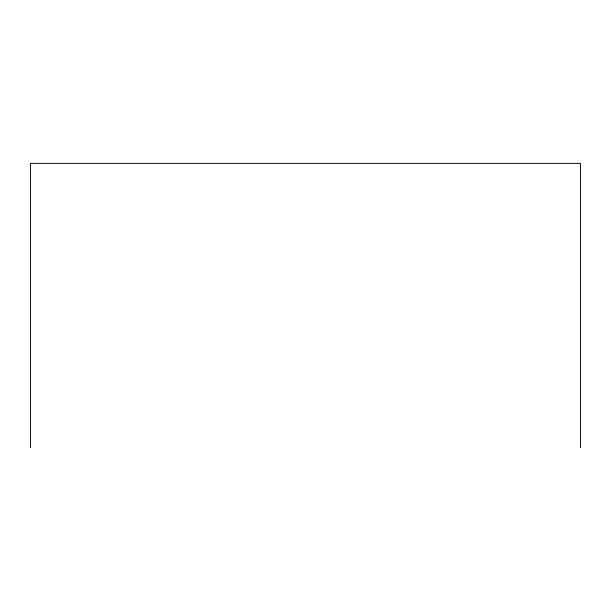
<?xml version="1.0" encoding="UTF-8"?>
<svg xmlns="http://www.w3.org/2000/svg" width="611" height="611" viewBox="0 0 611 611"><rect width="100%" height="100%" fill="white"/><g stroke="black" fill="none" stroke-linecap="round" stroke-linejoin="round"><path stroke-width="0.92" d="M580.45 447.626L580.45 163.374L30.55 163.374L30.55 447.626"/></g></svg>
